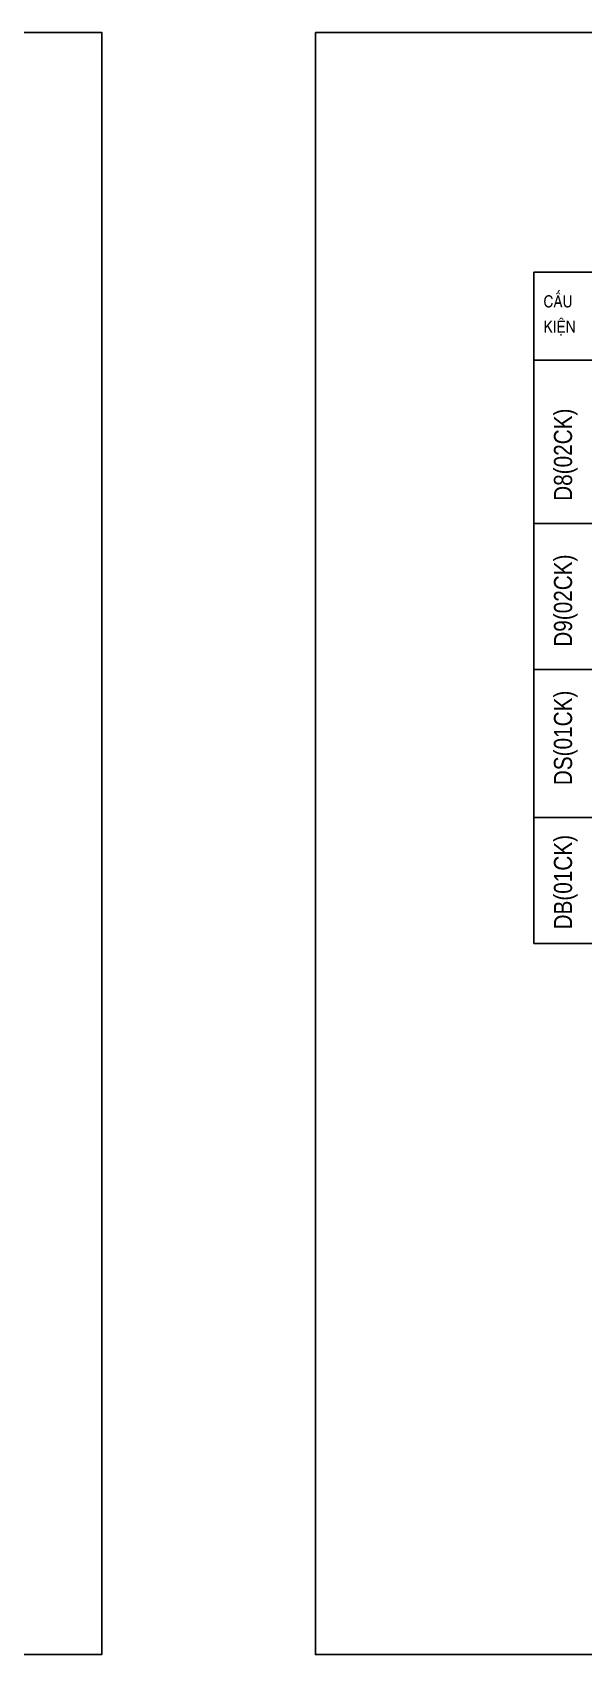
# Model space of a CAD drawing. Header units: millimetres. Extents: x -559287 to -299624, y 2351330 to 2655682.
# Drawn here: x -377759 to -368635, y 2451514 to 2478377 of the extents above; entities that cross this region are included whole.
import ezdxf
from ezdxf.enums import TextEntityAlignment as Align

# ---------------------------------------------------------------- set-up
doc = ezdxf.new("R2010")
doc.units = ezdxf.units.MM
doc.header["$LTSCALE"] = 10
for name, color, linetype, lineweight in [('Net thay', 4, 'Continuous', 25), ('Text', 54, 'Continuous', 25), ('TKTHEP', 54, 'Continuous', 25)]:
    doc.layers.add(name, color=color, linetype=linetype, lineweight=lineweight)
doc.layers.add('ththep', color=3, linetype='Continuous')
doc.styles.add('STYLE1-S1', font='VHARIALN.TTF')

msp = doc.modelspace()

# ---------------------------------------------------------------- linework, layer by layer
at = {"layer": 'Net thay', "linetype": 'Continuous'}
for p, q in [((-369459.1, 2474405.4), (-355059, 2474405.4)), ((-369459.1, 2474405.4), (-369459.1, 2463292.2)), ((-369459.1, 2472950.1), (-355059, 2472950.1)), ((-369459.1, 2470243), (-355059, 2470243)), ((-369459.1, 2467826.6), (-355059, 2467826.6)), ((-369459.1, 2465376.1), (-355059, 2465376.1)), ((-369459.1, 2463292.2), (-355059, 2463292.2))]:
    msp.add_line(p, q, dxfattribs=at)
at = {"layer": 'ththep'}
for points in [[(-395860.2, 2478377), (-376612.5, 2478377), (-376612.5, 2451514.2), (-395860.2, 2451514.2)], [(-373074.4, 2478377), (-353826.7, 2478377), (-353826.7, 2451514.2), (-373074.4, 2451514.2)]]:
    msp.add_lwpolyline(points, close=True, dxfattribs=at)

# ---------------------------------------------------------------- texts
at = {"layer": 'Text', "style": 'STYLE1-S1'}
for s, p in [('d8(02ck)', (-368825, 2472147.8)), ('d9(02ck)', (-368825, 2469731.4)), ('dS(01ck)', (-368825, 2467476.6)), ('db(01ck)', (-368825, 2465087.3))]:
    msp.add_text(s, height=300, rotation=90, dxfattribs=at).set_placement(p, align=Align.RIGHT)
at = {"layer": 'TKTHEP', "style": 'STYLE1-S1'}
for s, p in [('cÊu', (-369298.5, 2473824.2)), ('kiÖn', (-369298.5, 2473405.2))]:
    msp.add_text(s, height=200, dxfattribs=at).set_placement(p)

doc.saveas('drawing.dxf')
